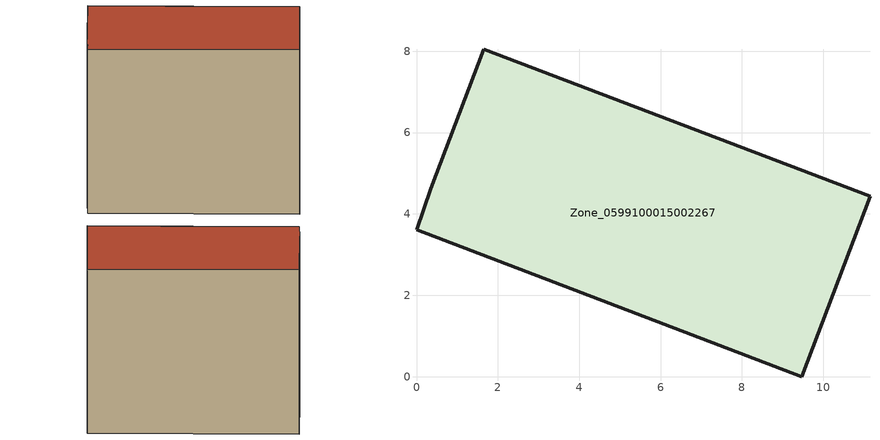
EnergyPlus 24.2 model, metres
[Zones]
Zone_0599100015002267
 floor ground (C_G): 0,3.61 0.35,4.62 1.66,8.04 11.15,4.43 9.47,0 z0.93
 wall outside (C_F): 0.35,4.62 0,3.61 9.47,0 11.15,4.43 1.66,8.04 0.35,4.62 z0.93:9.66
 roof outside (C_R): 9.47,0 11.15,4.43 1.66,8.04 0.35,4.62 0,3.61 z9.66
[BUILDING]
Pand.0599100015002267: North Axis=0; Terrain=City; Loads Convergence Tolerance Value=0.04; Temperature Convergence Tolerance Value=0.4; Solar Distribution=FullExterior; Maximum Number of Warmup Days=25; Minimum Number of Warmup Days=1
[Site:Location]
Rotterdam.The.Hague.AP_ZH_NLD Design_Conditions: Latitude=51.96; Longitude=4.45; Time Zone=1; Elevation=-4.5
[SITE:GROUNDTEMPERATURE:BUILDINGSURFACE]
18, 18, 18, 18, 18, 18, 18, 18, 18, 18, 18, 18
[MATERIAL] Thermal Absorptance=0.9; Solar Absorptance=0.7; Visible Absorptance=0.7
Name | Roughness | Thickness | Conductivity | Density | Specific Heat
G.TI.1965-1974 | MediumSmooth | 0.15 | 0.882353 | 540 | 1210
F.TI.1965-1974 | Rough | 0.3 | 0.697674 | 1920 | 840
R.TI.1965-1974 | MediumRough | 0.2 | 0.232558 | 1500 | 1000
[CONSTRUCTION]
C_G: G.TI.1965-1974
C_F: F.TI.1965-1974
C_R: R.TI.1965-1974
[ZONE]
Zone_0599100015002267: Type=1; Multiplier=1; Ceiling Height=Autocalculate; Volume=Autocalculate; Floor Area=autocalculate; Part of Total Floor Area=Yes
[ZONEINFILTRATION:DESIGNFLOWRATE]
Infil_Zone_0599100015002267: Zone or ZoneList or Space or SpaceList=Zone_0599100015002267; Schedule=AlwaysOn; Design Flow Rate Calculation Method=Flow/Area; Flow Rate per Floor Area=0.003; Constant Term Coefficient=1; Temperature Term Coefficient=0; Velocity Term Coefficient=0; Velocity Squared Term Coefficient=0
[HVACTEMPLATE:ZONE:IDEALLOADSAIRSYSTEM]
Zone_0599100015002267: Maximum Heating Supply Air Temperature=50; Minimum Cooling Supply Air Temperature=13; Maximum Heating Supply Air Humidity Ratio=0.0156; Minimum Cooling Supply Air Humidity Ratio=0.0077; Heating Limit=NoLimit; Cooling Limit=NoLimit; Dehumidification Control Type=ConstantSensibleHeatRatio; Cooling Sensible Heat Ratio=0.7; Dehumidification Setpoint=60; Humidification Control Type=None; Humidification Setpoint=30; Outdoor Air Method=None; Outdoor Air Flow Rate per Person=0.00944; Outdoor Air Flow Rate per Zone Floor Area=0; Outdoor Air Flow Rate per Zone=0; Demand Controlled Ventilation Type=None; Outdoor Air Economizer Type=NoEconomizer; Heat Recovery Type=None; Sensible Heat Recovery Effectiveness=0.7; Latent Heat Recovery Effectiveness=0.65
[ZONECONTROL:THERMOSTAT]
ThermostatControl_Zone_0599100015002267: Zone or ZoneList=Zone_0599100015002267; Control Type Schedule=DualSetpointControlType; Control 1=Thermostat_Zone_0599100015002267; Temperature Difference Between Cutout And Setpoint=0
[THERMOSTATSETPOINT:DUALSETPOINT]
Thermostat_Zone_0599100015002267: Heating Setpoint Temperature Schedule=HeatingSetpoint_Zone_0599100015002267; Cooling Setpoint Temperature Schedule=CoolingSetpoint_Zone_0599100015002267
[SCHEDULE:COMPACT]
HeatingSetpoint_Zone_0599100015002267: Through: 12/31, For: AllDays, Until: 24:00, 21
CoolingSetpoint_Zone_0599100015002267: Through: 12/31, For: AllDays, Until: 24:00, 24
DualSetpointControlType: Through: 12/31, For: AllDays, Until: 24:00, 4
AlwaysOn: Through: 12/31, For: AllDays, Until: 24:00, 1
